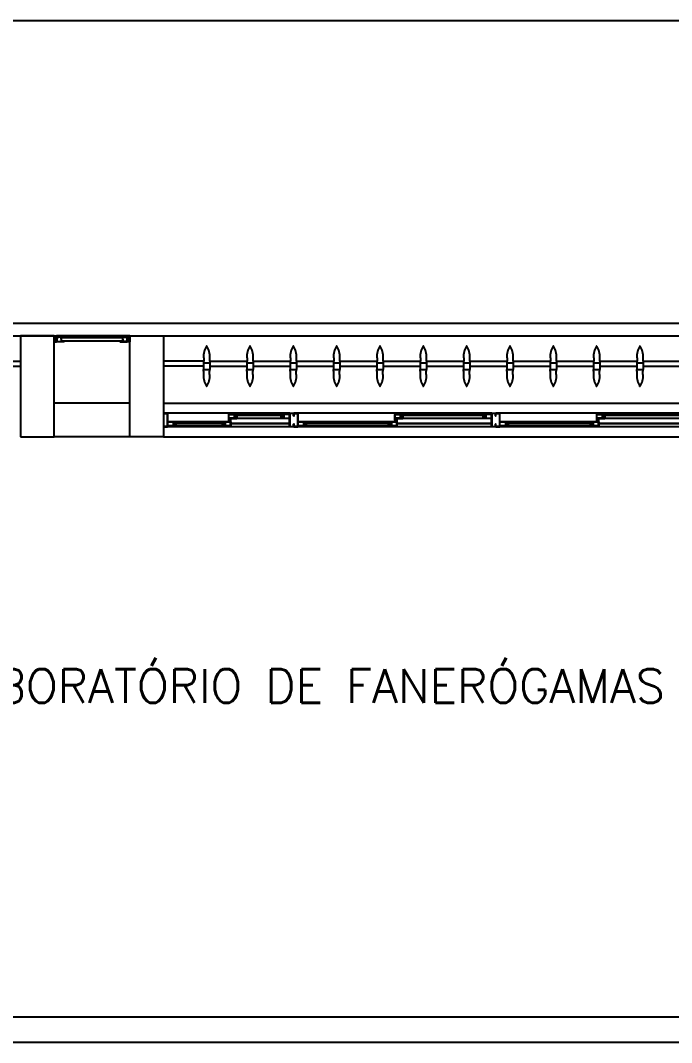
# Model space of a CAD drawing. Header units: millimetres. Extents: x 2686 to 2939, y 1294 to 1441.
# Drawn here: x 2827.47 to 2831.34, y 1344.37 to 1350.45 of the extents above; entities that cross this region are included whole.
import ezdxf

# ---------------------------------------------------------------- set-up
doc = ezdxf.new("R2010")
doc.units = ezdxf.units.MM
for name, color, linetype in [('AR-ALV', 2, 'Continuous'), ('AR-BRISES', 1, 'Continuous'), ('AR-CALÇADA', 1, 'Continuous'), ('AR-ESQ', 1, 'Continuous'), ('AR-ESTC', 3, 'Continuous'), ('AR-PEITORIL', 1, 'Continuous'), ('BR-PAINEL', 1, 'Continuous'), ('BR-SUPORTE', 1, 'Continuous'), ('DT-ESQ-BAGUETE-C', 1, 'Continuous'), ('DT-ESQ-BAGUETE-V', 1, 'Continuous'), ('DT-ESQ-CHAPA DOBRADA-V', 1, 'Continuous'), ('DT-ESQ-PERFIL CADEIRA-C', 2, 'Continuous'), ('DT-ESQ-PERFIL CADEIRA-V', 2, 'Continuous'), ('DT-ESQ-PERFIL U SIMPLES-C', 2, 'Continuous'), ('DT-ESQ-PERFIL U-C', 2, 'Continuous'), ('DT-ESQ-PERFIL U-V', 1, 'Continuous'), ('DT-ESQ-VENEZIANA-C', 1, 'Continuous'), ('DT-ESQ-VENEZIANA-V', 1, 'Continuous'), ('DT-ESQ-VIDRO-C', 2, 'Continuous'), ('DT-TXTMOD', 1, 'Continuous'), ('ibio', 2, 'Continuous'), ('TEXTO', 2, 'Continuous')]:
    doc.layers.add(name, color=color, linetype=linetype)
doc.styles.add('S10', font='simplex.shx', dxfattribs={"height": 0.1})
doc.styles.add('UNB-100', font='simplex.shx', dxfattribs={"height": 0.2})

# ---------------------------------------------------------------- blocks, each defined once
blk = doc.blocks.new('EF40-P')
at = {"layer": 'DT-ESQ-BAGUETE-C', "ltscale": 0.1}
for points in [[(2.5265, -0.125), (2.54, -0.125), (2.54, -0.1235), (2.527, -0.1235, -0.414214), (2.5265, -0.123), (2.5265, -0.112, -0.414214), (2.527, -0.1115), (2.54, -0.1115), (2.54, -0.11), (2.5265, -0.11, 0.414214), (2.525, -0.1115), (2.525, -0.1235, 0.414214)], [(2.61, -0.08), (2.5965, -0.08), (2.5965, -0.0785), (2.6095, -0.0785, 0.414214), (2.61, -0.078), (2.61, -0.067, 0.414214), (2.6095, -0.0665), (2.5965, -0.0665), (2.5965, -0.065), (2.61, -0.065, -0.414214), (2.6115, -0.0665), (2.6115, -0.0785, -0.414214)], [(3.1015, -0.08), (3.115, -0.08), (3.115, -0.0785), (3.102, -0.0785, -0.414214), (3.1015, -0.078), (3.1015, -0.067, -0.414214), (3.102, -0.0665), (3.115, -0.0665), (3.115, -0.065), (3.1015, -0.065, 0.414214), (3.1, -0.0665), (3.1, -0.0785, 0.414214)], [(3.2485, -0.125), (3.235, -0.125), (3.235, -0.1235), (3.248, -0.1235, 0.414214), (3.2485, -0.123), (3.2485, -0.112, 0.414214), (3.248, -0.1115), (3.235, -0.1115), (3.235, -0.11), (3.2485, -0.11, -0.414214), (3.25, -0.1115), (3.25, -0.1235, -0.414214)], [(3.7265, -0.125), (3.74, -0.125), (3.74, -0.1235), (3.727, -0.1235, -0.414214), (3.7265, -0.123), (3.7265, -0.112, -0.414214), (3.727, -0.1115), (3.74, -0.1115), (3.74, -0.11), (3.7265, -0.11, 0.414214), (3.725, -0.1115), (3.725, -0.1235, 0.414214)], [(3.81, -0.08), (3.7965, -0.08), (3.7965, -0.0785), (3.8095, -0.0785, 0.414214), (3.81, -0.078), (3.81, -0.067, 0.414214), (3.8095, -0.0665), (3.7965, -0.0665), (3.7965, -0.065), (3.81, -0.065, -0.414214), (3.8115, -0.0665), (3.8115, -0.0785, -0.414214)], [(4.3015, -0.08), (4.315, -0.08), (4.315, -0.0785), (4.302, -0.0785, -0.414214), (4.3015, -0.078), (4.3015, -0.067, -0.414214), (4.302, -0.0665), (4.315, -0.0665), (4.315, -0.065), (4.3015, -0.065, 0.414214), (4.3, -0.0665), (4.3, -0.0785, 0.414214)], [(4.4485, -0.125), (4.435, -0.125), (4.435, -0.1235), (4.448, -0.1235, 0.414214), (4.4485, -0.123), (4.4485, -0.112, 0.414214), (4.448, -0.1115), (4.435, -0.1115), (4.435, -0.11), (4.4485, -0.11, -0.414214), (4.45, -0.1115), (4.45, -0.1235, -0.414214)], [(4.714, -0.125), (4.7275, -0.125), (4.7275, -0.1235), (4.7145, -0.1235, -0.414214), (4.714, -0.123), (4.714, -0.112, -0.414214), (4.7145, -0.1115), (4.7275, -0.1115), (4.7275, -0.11), (4.714, -0.11, 0.414214), (4.7125, -0.1115), (4.7125, -0.1235, 0.414214)], [(4.7975, -0.08), (4.784, -0.08), (4.784, -0.0785), (4.797, -0.0785, 0.414214), (4.7975, -0.078), (4.7975, -0.067, 0.414214), (4.797, -0.0665), (4.784, -0.0665), (4.784, -0.065), (4.7975, -0.065, -0.414214), (4.799, -0.0665), (4.799, -0.0785, -0.414214)], [(5.0765, -0.08), (5.09, -0.08), (5.09, -0.0785), (5.077, -0.0785, -0.414214), (5.0765, -0.078), (5.0765, -0.067, -0.414214), (5.077, -0.0665), (5.09, -0.0665), (5.09, -0.065), (5.0765, -0.065, 0.414214), (5.075, -0.0665), (5.075, -0.0785, 0.414214)]]:
    blk.add_lwpolyline(points, format="xyb", close=True, dxfattribs=at)
at = {"layer": 'DT-ESQ-BAGUETE-V', "ltscale": 0.1}
for p, q in [((2.0485, -0.11), (2.5265, -0.11)), ((2.61, -0.065), (3.1015, -0.065)), ((3.2485, -0.11), (3.7265, -0.11)), ((3.81, -0.065), (4.3015, -0.065)), ((4.4485, -0.11), (4.714, -0.11)), ((4.7975, -0.065), (5.0765, -0.065))]:
    blk.add_line(p, q, dxfattribs=at)
at = {"layer": 'DT-ESQ-CHAPA DOBRADA-V', "ltscale": 0.1}
for p, q in [((2, -0.077), (2.5615, -0.077)), ((2, -0.08), (2.5615, -0.08)), ((3.2, -0.077), (3.7615, -0.077)), ((3.2, -0.08), (3.7615, -0.08)), ((4.4, -0.077), (4.749, -0.077)), ((4.4, -0.08), (4.749, -0.08))]:
    blk.add_line(p, q, dxfattribs=at)
at = {"layer": 'DT-ESQ-PERFIL CADEIRA-C', "ltscale": 0.1}
for p, q in [((2.5635, -0.0885), (2.61, -0.0885)), ((3.15, -0.0885), (3.1015, -0.0885)), ((3.7635, -0.0885), (3.81, -0.0885)), ((4.35, -0.0885), (4.3015, -0.0885)), ((4.751, -0.0885), (4.7975, -0.0885)), ((5.125, -0.0885), (5.0765, -0.0885)), ((2.573, -0.1335), (2.5265, -0.1335)), ((3.2, -0.1335), (3.2485, -0.1335)), ((3.773, -0.1335), (3.7265, -0.1335)), ((4.4, -0.1335), (4.4485, -0.1335)), ((4.7605, -0.1335), (4.714, -0.1335))]:
    blk.add_line(p, q, dxfattribs=at)
for points in [[(2.5265, -0.132, 1), (2.5265, -0.135), (2.573, -0.135, 0.414214), (2.575, -0.133), (2.575, -0.112, 0.414214), (2.573, -0.11), (2.5415, -0.11, 0.414214), (2.54, -0.1115), (2.54, -0.132)], [(2.54, -0.1335, 0.198913), (2.5411, -0.1331, 0.198913), (2.5415, -0.132), (2.5415, -0.112, -0.414214), (2.542, -0.1115), (2.573, -0.1115, -0.414214), (2.5735, -0.112), (2.5735, -0.133, -0.414214), (2.573, -0.1335)], [(2.61, -0.087, -1), (2.61, -0.09), (2.5635, -0.09, -0.414214), (2.5615, -0.088), (2.5615, -0.067, -0.414214), (2.5635, -0.065), (2.595, -0.065, -0.414214), (2.5965, -0.0665), (2.5965, -0.087)], [(2.5965, -0.0885, -0.198913), (2.5954, -0.0881, -0.198913), (2.595, -0.087), (2.595, -0.067, 0.414214), (2.5945, -0.0665), (2.5635, -0.0665, 0.414214), (2.563, -0.067), (2.563, -0.088, 0.414214), (2.5635, -0.0885)], [(3.1015, -0.09), (3.15, -0.09), (3.15, -0.0885), (3.115, -0.0885, 0.198912), (3.1161, -0.0881, 0.198913), (3.1165, -0.087), (3.1165, -0.067, -0.414214), (3.117, -0.0665), (3.15, -0.0665), (3.15, -0.065), (3.1165, -0.065, 0.414214), (3.115, -0.0665), (3.115, -0.0785), (3.115, -0.08), (3.115, -0.087), (3.1015, -0.087, 1)], [(3.2485, -0.135), (3.2, -0.135), (3.2, -0.1335), (3.235, -0.1335, -0.198912), (3.2339, -0.1331, -0.198913), (3.2335, -0.132), (3.2335, -0.112, 0.414214), (3.233, -0.1115), (3.2, -0.1115), (3.2, -0.11), (3.2335, -0.11, -0.414214), (3.235, -0.1115), (3.235, -0.1235), (3.235, -0.125), (3.235, -0.132), (3.2485, -0.132, -1)], [(3.7265, -0.132, 1), (3.7265, -0.135), (3.773, -0.135, 0.414214), (3.775, -0.133), (3.775, -0.112, 0.414214), (3.773, -0.11), (3.7415, -0.11, 0.414214), (3.74, -0.1115), (3.74, -0.132)], [(3.74, -0.1335, 0.198913), (3.7411, -0.1331, 0.198913), (3.7415, -0.132), (3.7415, -0.112, -0.414214), (3.742, -0.1115), (3.773, -0.1115, -0.414214), (3.7735, -0.112), (3.7735, -0.133, -0.414214), (3.773, -0.1335)], [(3.81, -0.087, -1), (3.81, -0.09), (3.7635, -0.09, -0.414214), (3.7615, -0.088), (3.7615, -0.067, -0.414214), (3.7635, -0.065), (3.795, -0.065, -0.414214), (3.7965, -0.0665), (3.7965, -0.087)], [(3.7965, -0.0885, -0.198913), (3.7954, -0.0881, -0.198913), (3.795, -0.087), (3.795, -0.067, 0.414214), (3.7945, -0.0665), (3.7635, -0.0665, 0.414214), (3.763, -0.067), (3.763, -0.088, 0.414214), (3.7635, -0.0885)], [(4.3015, -0.09), (4.35, -0.09), (4.35, -0.0885), (4.315, -0.0885, 0.198912), (4.3161, -0.0881, 0.198913), (4.3165, -0.087), (4.3165, -0.067, -0.414214), (4.317, -0.0665), (4.35, -0.0665), (4.35, -0.065), (4.3165, -0.065, 0.414214), (4.315, -0.0665), (4.315, -0.0785), (4.315, -0.08), (4.315, -0.087), (4.3015, -0.087, 1)], [(4.4485, -0.135), (4.4, -0.135), (4.4, -0.1335), (4.435, -0.1335, -0.198912), (4.4339, -0.1331, -0.198913), (4.4335, -0.132), (4.4335, -0.112, 0.414214), (4.433, -0.1115), (4.4, -0.1115), (4.4, -0.11), (4.4335, -0.11, -0.414214), (4.435, -0.1115), (4.435, -0.1235), (4.435, -0.125), (4.435, -0.132), (4.4485, -0.132, -1)], [(4.714, -0.132, 1), (4.714, -0.135), (4.7605, -0.135, 0.414214), (4.7625, -0.133), (4.7625, -0.112, 0.414214), (4.7605, -0.11), (4.729, -0.11, 0.414214), (4.7275, -0.1115), (4.7275, -0.132)], [(4.7275, -0.1335, 0.198913), (4.7286, -0.1331, 0.198913), (4.729, -0.132), (4.729, -0.112, -0.414214), (4.7295, -0.1115), (4.7605, -0.1115, -0.414214), (4.761, -0.112), (4.761, -0.133, -0.414214), (4.7605, -0.1335)], [(4.7975, -0.087, -1), (4.7975, -0.09), (4.751, -0.09, -0.414214), (4.749, -0.088), (4.749, -0.067, -0.414214), (4.751, -0.065), (4.7825, -0.065, -0.414214), (4.784, -0.0665), (4.784, -0.087)], [(4.784, -0.0885, -0.198913), (4.7829, -0.0881, -0.198913), (4.7825, -0.087), (4.7825, -0.067, 0.414214), (4.782, -0.0665), (4.751, -0.0665, 0.414214), (4.7505, -0.067), (4.7505, -0.088, 0.414214), (4.751, -0.0885)], [(5.0765, -0.09), (5.125, -0.09), (5.125, -0.0885), (5.09, -0.0885, 0.198912), (5.0911, -0.0881, 0.198913), (5.0915, -0.087), (5.0915, -0.067, -0.414214), (5.092, -0.0665), (5.125, -0.0665), (5.125, -0.065), (5.0915, -0.065, 0.414214), (5.09, -0.0665), (5.09, -0.0785), (5.09, -0.08), (5.09, -0.087), (5.0765, -0.087, 1)]]:
    blk.add_lwpolyline(points, format="xyb", close=True, dxfattribs=at)
at = {"layer": 'DT-ESQ-PERFIL CADEIRA-V', "ltscale": 0.1}
for p, q in [((2.595, -0.09), (3.1015, -0.09)), ((3.795, -0.09), (4.3015, -0.09)), ((4.7825, -0.09), (5.0765, -0.09)), ((2.0485, -0.135), (2.5265, -0.135)), ((3.2485, -0.135), (3.7265, -0.135)), ((4.4485, -0.135), (4.714, -0.135))]:
    blk.add_line(p, q, dxfattribs=at)
at = {"layer": 'DT-ESQ-PERFIL U SIMPLES-C', "ltscale": 0.1}
for points in [[(2.5635, -0.102), (2.5715, -0.102), (2.5715, -0.1005), (2.5635, -0.1005, -0.414214), (2.563, -0.1), (2.563, -0.092, -0.414214), (2.5635, -0.0915), (2.5715, -0.0915), (2.5715, -0.09), (2.5635, -0.09, 0.414214), (2.5615, -0.092), (2.5615, -0.1, 0.414214)], [(2.573, -0.098), (2.565, -0.098), (2.565, -0.0995), (2.573, -0.0995, -0.414214), (2.5735, -0.1), (2.5735, -0.108, -0.414214), (2.573, -0.1085), (2.565, -0.1085), (2.565, -0.11), (2.573, -0.11, 0.414214), (2.575, -0.108), (2.575, -0.1, 0.414214)], [(3.7635, -0.102), (3.7715, -0.102), (3.7715, -0.1005), (3.7635, -0.1005, -0.414214), (3.763, -0.1), (3.763, -0.092, -0.414214), (3.7635, -0.0915), (3.7715, -0.0915), (3.7715, -0.09), (3.7635, -0.09, 0.414214), (3.7615, -0.092), (3.7615, -0.1, 0.414214)], [(3.773, -0.098), (3.765, -0.098), (3.765, -0.0995), (3.773, -0.0995, -0.414214), (3.7735, -0.1), (3.7735, -0.108, -0.414214), (3.773, -0.1085), (3.765, -0.1085), (3.765, -0.11), (3.773, -0.11, 0.414214), (3.775, -0.108), (3.775, -0.1, 0.414214)], [(4.751, -0.102), (4.759, -0.102), (4.759, -0.1005), (4.751, -0.1005, -0.414214), (4.7505, -0.1), (4.7505, -0.092, -0.414214), (4.751, -0.0915), (4.759, -0.0915), (4.759, -0.09), (4.751, -0.09, 0.414214), (4.749, -0.092), (4.749, -0.1, 0.414214)], [(4.7605, -0.098), (4.7525, -0.098), (4.7525, -0.0995), (4.7605, -0.0995, -0.414214), (4.761, -0.1), (4.761, -0.108, -0.414214), (4.7605, -0.1085), (4.7525, -0.1085), (4.7525, -0.11), (4.7605, -0.11, 0.414214), (4.7625, -0.108), (4.7625, -0.1, 0.414214)]]:
    blk.add_lwpolyline(points, format="xyb", close=True, dxfattribs=at)
at = {"layer": 'DT-ESQ-PERFIL U-C', "ltscale": 0.1}
for points in [[(3.175, -0.0615, 0.414214), (3.1735, -0.06), (3.1515, -0.06, 0.414214), (3.15, -0.0615), (3.15, -0.1385, 0.414214), (3.1515, -0.14), (3.1735, -0.14, 0.414214), (3.175, -0.1385), (3.175, -0.125), (3.1735, -0.125), (3.1735, -0.138, -0.414214), (3.173, -0.1385), (3.152, -0.1385, -0.414214), (3.1515, -0.138), (3.1515, -0.062, -0.414214), (3.152, -0.0615), (3.173, -0.0615, -0.414214), (3.1735, -0.062), (3.1735, -0.075), (3.175, -0.075)], [(3.175, -0.0615, -0.414214), (3.1765, -0.06), (3.1985, -0.06, -0.414214), (3.2, -0.0615), (3.2, -0.1385, -0.414214), (3.1985, -0.14), (3.1765, -0.14, -0.414214), (3.175, -0.1385), (3.175, -0.125), (3.1765, -0.125), (3.1765, -0.138, 0.414214), (3.177, -0.1385), (3.198, -0.1385, 0.414214), (3.1985, -0.138), (3.1985, -0.062, 0.414214), (3.198, -0.0615), (3.177, -0.0615, 0.414214), (3.1765, -0.062), (3.1765, -0.075), (3.175, -0.075)], [(4.375, -0.0615, 0.414214), (4.3735, -0.06), (4.3515, -0.06, 0.414214), (4.35, -0.0615), (4.35, -0.1385, 0.414214), (4.3515, -0.14), (4.3735, -0.14, 0.414214), (4.375, -0.1385), (4.375, -0.125), (4.3735, -0.125), (4.3735, -0.138, -0.414214), (4.373, -0.1385), (4.352, -0.1385, -0.414214), (4.3515, -0.138), (4.3515, -0.062, -0.414214), (4.352, -0.0615), (4.373, -0.0615, -0.414214), (4.3735, -0.062), (4.3735, -0.075), (4.375, -0.075)], [(4.375, -0.0615, -0.414214), (4.3765, -0.06), (4.3985, -0.06, -0.414214), (4.4, -0.0615), (4.4, -0.1385, -0.414214), (4.3985, -0.14), (4.3765, -0.14, -0.414214), (4.375, -0.1385), (4.375, -0.125), (4.3765, -0.125), (4.3765, -0.138, 0.414214), (4.377, -0.1385), (4.398, -0.1385, 0.414214), (4.3985, -0.138), (4.3985, -0.062, 0.414214), (4.398, -0.0615), (4.377, -0.0615, 0.414214), (4.3765, -0.062), (4.3765, -0.075), (4.375, -0.075)], [(5.15, -0.0615, 0.414214), (5.1485, -0.06), (5.1265, -0.06, 0.414214), (5.125, -0.0615), (5.125, -0.1385, 0.414214), (5.1265, -0.14), (5.1485, -0.14, 0.414214), (5.15, -0.1385), (5.15, -0.125), (5.1485, -0.125), (5.1485, -0.138, -0.414214), (5.148, -0.1385), (5.127, -0.1385, -0.414214), (5.1265, -0.138), (5.1265, -0.062, -0.414214), (5.127, -0.0615), (5.148, -0.0615, -0.414214), (5.1485, -0.062), (5.1485, -0.075), (5.15, -0.075)]]:
    blk.add_lwpolyline(points, format="xyb", close=True, dxfattribs=at)
at = {"layer": 'DT-ESQ-PERFIL U-V', "ltscale": 0.1}
for p, q in [((1.9985, -0.06), (3.1515, -0.06)), ((3.1985, -0.06), (4.3515, -0.06)), ((4.3985, -0.06), (5.1265, -0.06)), ((1.9985, -0.14), (3.1515, -0.14)), ((3.1985, -0.14), (4.3515, -0.14)), ((4.3985, -0.14), (5.1265, -0.14))]:
    blk.add_line(p, q, dxfattribs=at)
at = {"layer": 'DT-ESQ-VIDRO-C', "ltscale": 0.1}
for points in [[(3.1125, -0.085), (3.1125, -0.082), (2.599, -0.082), (2.599, -0.085)], [(4.3125, -0.085), (4.3125, -0.082), (3.799, -0.082), (3.799, -0.085)], [(5.0875, -0.085), (5.0875, -0.082), (4.7865, -0.082), (4.7865, -0.085)], [(2.038, -0.13), (2.038, -0.127), (2.537, -0.127), (2.537, -0.13)], [(3.238, -0.13), (3.238, -0.127), (3.737, -0.127), (3.737, -0.13)], [(4.438, -0.13), (4.438, -0.127), (4.7245, -0.127), (4.7245, -0.13)]]:
    blk.add_lwpolyline(points, close=True, dxfattribs=at)
at = {"layer": 'DT-TXTMOD', "ltscale": 0.1, "style": 'S10', "flags": 3}
for tag, p in [('M01', (0.025, -0.28)), ('M02', (0.3253, -0.28)), ('M03', (0.627, -0.28)), ('M04', (0.9288, -0.28)), ('M05', (1.2306, -0.28)), ('M06', (1.5323, -0.28)), ('M07', (1.8341, -0.28)), ('M08', (2.1359, -0.28)), ('M09', (2.4376, -0.28)), ('M10', (2.7394, -0.28)), ('M11', (3.0412, -0.28)), ('M12', (3.3429, -0.28)), ('M13', (3.6447, -0.28)), ('M14', (3.9464, -0.28)), ('M15', (4.2482, -0.28)), ('M16', (4.55, -0.28)), ('M17', (4.8517, -0.28))]:
    blk.add_attdef(tag, p, '', height=0.1, dxfattribs=at)
blk = doc.blocks.new('BR-MODULO8')
at = {"layer": 'BR-PAINEL'}
for p, q in [((-4.9117, 0.27), (-4.9092, 0.27)), ((-4.9117, 0.25), (-4.9117, 0.24)), ((-4.9117, 0.25), (-4.9092, 0.25)), ((-4.9092, 0.27), (-4.9092, 0.25)), ((-4.8758, 0.27), (-4.8758, 0.25)), ((-4.8733, 0.27), (-4.8758, 0.27)), ((-4.8733, 0.25), (-4.8758, 0.25)), ((-4.8733, 0.25), (-4.8733, 0.24)), ((-4.6542, 0.27), (-4.6517, 0.27)), ((-4.6542, 0.25), (-4.6542, 0.24)), ((-4.6542, 0.25), (-4.6517, 0.25)), ((-4.6517, 0.27), (-4.6517, 0.25)), ((-4.6183, 0.27), (-4.6183, 0.25)), ((-4.6158, 0.27), (-4.6183, 0.27)), ((-4.6158, 0.25), (-4.6183, 0.25)), ((-4.6158, 0.25), (-4.6158, 0.24)), ((-4.3967, 0.27), (-4.3942, 0.27)), ((-4.3967, 0.25), (-4.3967, 0.24)), ((-4.3967, 0.25), (-4.3942, 0.25)), ((-4.3942, 0.27), (-4.3942, 0.25)), ((-4.3608, 0.27), (-4.3608, 0.25)), ((-4.3583, 0.27), (-4.3608, 0.27)), ((-4.3583, 0.25), (-4.3608, 0.25)), ((-4.3583, 0.25), (-4.3583, 0.24)), ((-4.1392, 0.27), (-4.1367, 0.27)), ((-4.1392, 0.25), (-4.1392, 0.24)), ((-4.1392, 0.25), (-4.1367, 0.25)), ((-4.1367, 0.27), (-4.1367, 0.25)), ((-4.1033, 0.27), (-4.1033, 0.25)), ((-4.1008, 0.27), (-4.1033, 0.27)), ((-4.1008, 0.25), (-4.1033, 0.25)), ((-4.1008, 0.25), (-4.1008, 0.24)), ((-3.8817, 0.27), (-3.8792, 0.27)), ((-3.8817, 0.25), (-3.8817, 0.24)), ((-3.8817, 0.25), (-3.8792, 0.25)), ((-3.8792, 0.27), (-3.8792, 0.25)), ((-3.8458, 0.27), (-3.8458, 0.25)), ((-3.8433, 0.27), (-3.8458, 0.27)), ((-3.8433, 0.25), (-3.8458, 0.25)), ((-3.8433, 0.25), (-3.8433, 0.24)), ((-3.6242, 0.27), (-3.6217, 0.27)), ((-3.6242, 0.25), (-3.6242, 0.24)), ((-3.6242, 0.25), (-3.6217, 0.25)), ((-3.6217, 0.27), (-3.6217, 0.25)), ((-3.5883, 0.27), (-3.5883, 0.25)), ((-3.5858, 0.27), (-3.5883, 0.27)), ((-3.5858, 0.25), (-3.5883, 0.25)), ((-3.5858, 0.25), (-3.5858, 0.24)), ((-3.3667, 0.27), (-3.3642, 0.27)), ((-3.3667, 0.25), (-3.3667, 0.24)), ((-3.3667, 0.25), (-3.3642, 0.25)), ((-3.3642, 0.27), (-3.3642, 0.25)), ((-3.3308, 0.27), (-3.3308, 0.25)), ((-3.3283, 0.27), (-3.3308, 0.27)), ((-3.3283, 0.25), (-3.3308, 0.25)), ((-3.3283, 0.25), (-3.3283, 0.24)), ((-3.1092, 0.27), (-3.1067, 0.27)), ((-3.1092, 0.25), (-3.1092, 0.24)), ((-3.1092, 0.25), (-3.1067, 0.25)), ((-3.1067, 0.27), (-3.1067, 0.25)), ((-3.0733, 0.27), (-3.0733, 0.25)), ((-3.0708, 0.27), (-3.0733, 0.27)), ((-3.0708, 0.25), (-3.0733, 0.25)), ((-3.0708, 0.25), (-3.0708, 0.24)), ((-2.8517, 0.27), (-2.8492, 0.27)), ((-2.8517, 0.25), (-2.8517, 0.24)), ((-2.8517, 0.25), (-2.8492, 0.25)), ((-2.8492, 0.27), (-2.8492, 0.25)), ((-2.8158, 0.27), (-2.8158, 0.25)), ((-2.8133, 0.27), (-2.8158, 0.27)), ((-2.8133, 0.25), (-2.8158, 0.25)), ((-2.8133, 0.25), (-2.8133, 0.24)), ((-2.5942, 0.27), (-2.5917, 0.27)), ((-2.5942, 0.25), (-2.5942, 0.24)), ((-2.5942, 0.25), (-2.5917, 0.25)), ((-2.5917, 0.27), (-2.5917, 0.25)), ((-2.5583, 0.27), (-2.5583, 0.25)), ((-2.5558, 0.27), (-2.5583, 0.27)), ((-2.5558, 0.25), (-2.5583, 0.25)), ((-2.5558, 0.25), (-2.5558, 0.24)), ((-2.3367, 0.27), (-2.3342, 0.27)), ((-2.3367, 0.25), (-2.3367, 0.24)), ((-2.3367, 0.25), (-2.3342, 0.25)), ((-2.3342, 0.27), (-2.3342, 0.25)), ((-2.3008, 0.27), (-2.3008, 0.25)), ((-2.2983, 0.27), (-2.3008, 0.27)), ((-2.2983, 0.25), (-2.3008, 0.25)), ((-2.2983, 0.25), (-2.2983, 0.24)), ((-4.9117, 0.24), (-4.8733, 0.24)), ((-4.9117, 0.24), (-4.9117, 0.2)), ((-4.9117, 0.2), (-4.8733, 0.2)), ((-4.9117, 0.19), (-4.9117, 0.2)), ((-4.9117, 0.19), (-4.9092, 0.19)), ((-4.9092, 0.17), (-4.9092, 0.19)), ((-4.8733, 0.19), (-4.8758, 0.19)), ((-4.8758, 0.17), (-4.8758, 0.19)), ((-4.8733, 0.24), (-4.8733, 0.2)), ((-4.8733, 0.19), (-4.8733, 0.2)), ((-4.6542, 0.24), (-4.6158, 0.24)), ((-4.6542, 0.24), (-4.6542, 0.2)), ((-4.6542, 0.2), (-4.6158, 0.2)), ((-4.6542, 0.19), (-4.6542, 0.2)), ((-4.6542, 0.19), (-4.6517, 0.19)), ((-4.6517, 0.17), (-4.6517, 0.19)), ((-4.6158, 0.19), (-4.6183, 0.19)), ((-4.6183, 0.17), (-4.6183, 0.19)), ((-4.6158, 0.24), (-4.6158, 0.2)), ((-4.6158, 0.19), (-4.6158, 0.2)), ((-4.3967, 0.24), (-4.3583, 0.24)), ((-4.3967, 0.24), (-4.3967, 0.2)), ((-4.3967, 0.2), (-4.3583, 0.2)), ((-4.3967, 0.19), (-4.3967, 0.2)), ((-4.3967, 0.19), (-4.3942, 0.19)), ((-4.3942, 0.17), (-4.3942, 0.19)), ((-4.3583, 0.19), (-4.3608, 0.19)), ((-4.3608, 0.17), (-4.3608, 0.19)), ((-4.3583, 0.24), (-4.3583, 0.2)), ((-4.3583, 0.19), (-4.3583, 0.2)), ((-4.1392, 0.24), (-4.1008, 0.24)), ((-4.1392, 0.24), (-4.1392, 0.2)), ((-4.1392, 0.2), (-4.1008, 0.2)), ((-4.1392, 0.19), (-4.1392, 0.2)), ((-4.1392, 0.19), (-4.1367, 0.19)), ((-4.1367, 0.17), (-4.1367, 0.19)), ((-4.1008, 0.19), (-4.1033, 0.19)), ((-4.1033, 0.17), (-4.1033, 0.19)), ((-4.1008, 0.24), (-4.1008, 0.2)), ((-4.1008, 0.19), (-4.1008, 0.2)), ((-3.8817, 0.24), (-3.8433, 0.24)), ((-3.8817, 0.24), (-3.8817, 0.2)), ((-3.8817, 0.2), (-3.8433, 0.2)), ((-3.8817, 0.19), (-3.8817, 0.2)), ((-3.8817, 0.19), (-3.8792, 0.19)), ((-3.8792, 0.17), (-3.8792, 0.19)), ((-3.8433, 0.19), (-3.8458, 0.19)), ((-3.8458, 0.17), (-3.8458, 0.19)), ((-3.8433, 0.24), (-3.8433, 0.2)), ((-3.8433, 0.19), (-3.8433, 0.2)), ((-3.6242, 0.24), (-3.5858, 0.24)), ((-3.6242, 0.24), (-3.6242, 0.2)), ((-3.6242, 0.2), (-3.5858, 0.2)), ((-3.6242, 0.19), (-3.6242, 0.2)), ((-3.6242, 0.19), (-3.6217, 0.19)), ((-3.6217, 0.17), (-3.6217, 0.19)), ((-3.5858, 0.19), (-3.5883, 0.19)), ((-3.5883, 0.17), (-3.5883, 0.19)), ((-3.5858, 0.24), (-3.5858, 0.2)), ((-3.5858, 0.19), (-3.5858, 0.2)), ((-3.3667, 0.24), (-3.3283, 0.24)), ((-3.3667, 0.24), (-3.3667, 0.2)), ((-3.3667, 0.2), (-3.3283, 0.2)), ((-3.3667, 0.19), (-3.3667, 0.2)), ((-3.3667, 0.19), (-3.3642, 0.19)), ((-3.3642, 0.17), (-3.3642, 0.19)), ((-3.3283, 0.19), (-3.3308, 0.19)), ((-3.3308, 0.17), (-3.3308, 0.19)), ((-3.3283, 0.24), (-3.3283, 0.2)), ((-3.3283, 0.19), (-3.3283, 0.2)), ((-3.1092, 0.24), (-3.0708, 0.24)), ((-3.1092, 0.24), (-3.1092, 0.2)), ((-3.1092, 0.2), (-3.0708, 0.2)), ((-3.1092, 0.19), (-3.1092, 0.2)), ((-3.1092, 0.19), (-3.1067, 0.19)), ((-3.1067, 0.17), (-3.1067, 0.19)), ((-3.0708, 0.19), (-3.0733, 0.19)), ((-3.0733, 0.17), (-3.0733, 0.19)), ((-3.0708, 0.24), (-3.0708, 0.2)), ((-3.0708, 0.19), (-3.0708, 0.2)), ((-2.8517, 0.24), (-2.8133, 0.24)), ((-2.8517, 0.24), (-2.8517, 0.2)), ((-2.8517, 0.2), (-2.8133, 0.2)), ((-2.8517, 0.19), (-2.8517, 0.2)), ((-2.8517, 0.19), (-2.8492, 0.19)), ((-2.8492, 0.17), (-2.8492, 0.19)), ((-2.8133, 0.19), (-2.8158, 0.19)), ((-2.8158, 0.17), (-2.8158, 0.19)), ((-2.8133, 0.24), (-2.8133, 0.2)), ((-2.8133, 0.19), (-2.8133, 0.2)), ((-2.5942, 0.24), (-2.5558, 0.24)), ((-2.5942, 0.24), (-2.5942, 0.2)), ((-2.5942, 0.2), (-2.5558, 0.2)), ((-2.5942, 0.19), (-2.5942, 0.2)), ((-2.5942, 0.19), (-2.5917, 0.19)), ((-2.5917, 0.17), (-2.5917, 0.19)), ((-2.5558, 0.19), (-2.5583, 0.19)), ((-2.5583, 0.17), (-2.5583, 0.19)), ((-2.5558, 0.24), (-2.5558, 0.2)), ((-2.5558, 0.19), (-2.5558, 0.2)), ((-2.3367, 0.24), (-2.2983, 0.24)), ((-2.3367, 0.24), (-2.3367, 0.2)), ((-2.3367, 0.2), (-2.2983, 0.2)), ((-2.3367, 0.19), (-2.3367, 0.2)), ((-2.3367, 0.19), (-2.3342, 0.19)), ((-2.3342, 0.17), (-2.3342, 0.19)), ((-2.2983, 0.19), (-2.3008, 0.19)), ((-2.3008, 0.17), (-2.3008, 0.19)), ((-2.2983, 0.24), (-2.2983, 0.2)), ((-2.2983, 0.19), (-2.2983, 0.2)), ((-4.9117, 0.17), (-4.9092, 0.17)), ((-4.8733, 0.17), (-4.8758, 0.17)), ((-4.6542, 0.17), (-4.6517, 0.17)), ((-4.6158, 0.17), (-4.6183, 0.17)), ((-4.3967, 0.17), (-4.3942, 0.17)), ((-4.3583, 0.17), (-4.3608, 0.17)), ((-4.1392, 0.17), (-4.1367, 0.17)), ((-4.1008, 0.17), (-4.1033, 0.17)), ((-3.8817, 0.17), (-3.8792, 0.17)), ((-3.8433, 0.17), (-3.8458, 0.17)), ((-3.6242, 0.17), (-3.6217, 0.17)), ((-3.5858, 0.17), (-3.5883, 0.17)), ((-3.3667, 0.17), (-3.3642, 0.17)), ((-3.3283, 0.17), (-3.3308, 0.17)), ((-3.1092, 0.17), (-3.1067, 0.17)), ((-3.0708, 0.17), (-3.0733, 0.17)), ((-2.8517, 0.17), (-2.8492, 0.17)), ((-2.8133, 0.17), (-2.8158, 0.17)), ((-2.5942, 0.17), (-2.5917, 0.17)), ((-2.5558, 0.17), (-2.5583, 0.17)), ((-2.3367, 0.17), (-2.3342, 0.17)), ((-2.2983, 0.17), (-2.3008, 0.17))]:
    blk.add_line(p, q, dxfattribs=at)
for centre, radius, start, end in [((-4.7867, 0.2739), 0.1251, 148.47206, 181.77204), ((-4.8925, 0.3387), 0.001, 37.1012, 142.8988), ((-4.9983, 0.2739), 0.1251, 358.22796, 31.52794), ((-4.5292, 0.2739), 0.1251, 148.47206, 181.77204), ((-4.635, 0.3387), 0.001, 37.1012, 142.8988), ((-4.7408, 0.2739), 0.1251, 358.22796, 31.52794), ((-4.2717, 0.2739), 0.1251, 148.47206, 181.77204), ((-4.3775, 0.3387), 0.001, 37.1012, 142.8988), ((-4.4833, 0.2739), 0.1251, 358.22796, 31.52794), ((-4.0142, 0.2739), 0.1251, 148.47206, 181.77204), ((-4.12, 0.3387), 0.001, 37.1012, 142.8988), ((-4.2258, 0.2739), 0.1251, 358.22796, 31.52794), ((-3.7567, 0.2739), 0.1251, 148.47206, 181.77204), ((-3.8625, 0.3387), 0.001, 37.1012, 142.8988), ((-3.9683, 0.2739), 0.1251, 358.22796, 31.52794), ((-3.4992, 0.2739), 0.1251, 148.47206, 181.77204), ((-3.605, 0.3387), 0.001, 37.1012, 142.8988), ((-3.7108, 0.2739), 0.1251, 358.22796, 31.52794), ((-3.2417, 0.2739), 0.1251, 148.47206, 181.77204), ((-3.3475, 0.3387), 0.001, 37.1012, 142.8988), ((-3.4533, 0.2739), 0.1251, 358.22796, 31.52794), ((-2.9842, 0.2739), 0.1251, 148.47206, 181.77204), ((-3.09, 0.3387), 0.001, 37.1012, 142.8988), ((-3.1958, 0.2739), 0.1251, 358.22796, 31.52794), ((-2.7267, 0.2739), 0.1251, 148.47206, 181.77204), ((-2.8325, 0.3387), 0.001, 37.1012, 142.8988), ((-2.9383, 0.2739), 0.1251, 358.22796, 31.52794), ((-2.4692, 0.2739), 0.1251, 148.47206, 181.77204), ((-2.575, 0.3387), 0.001, 37.1012, 142.8988), ((-2.6808, 0.2739), 0.1251, 358.22796, 31.52794), ((-2.2117, 0.2739), 0.1251, 148.47206, 181.77204), ((-2.3175, 0.3387), 0.001, 37.1012, 142.8988), ((-2.4233, 0.2739), 0.1251, 358.22796, 31.52794), ((-4.7867, 0.1661), 0.1251, 178.22796, 211.52794), ((-4.9983, 0.1661), 0.1251, 328.47206, 1.77204), ((-4.5292, 0.1661), 0.1251, 178.22796, 211.52794), ((-4.7408, 0.1661), 0.1251, 328.47206, 1.77204), ((-4.2717, 0.1661), 0.1251, 178.22796, 211.52794), ((-4.4833, 0.1661), 0.1251, 328.47206, 1.77204), ((-4.0142, 0.1661), 0.1251, 178.22796, 211.52794), ((-4.2258, 0.1661), 0.1251, 328.47206, 1.77204), ((-3.7567, 0.1661), 0.1251, 178.22796, 211.52794), ((-3.9683, 0.1661), 0.1251, 328.47206, 1.77204), ((-3.4992, 0.1661), 0.1251, 178.22796, 211.52794), ((-3.7108, 0.1661), 0.1251, 328.47206, 1.77204), ((-3.2417, 0.1661), 0.1251, 178.22796, 211.52794), ((-3.4533, 0.1661), 0.1251, 328.47206, 1.77204), ((-2.9842, 0.1661), 0.1251, 178.22796, 211.52794), ((-3.1958, 0.1661), 0.1251, 328.47206, 1.77204), ((-2.7267, 0.1661), 0.1251, 178.22796, 211.52794), ((-2.9383, 0.1661), 0.1251, 328.47206, 1.77204), ((-2.4692, 0.1661), 0.1251, 178.22796, 211.52794), ((-2.6808, 0.1661), 0.1251, 328.47206, 1.77204), ((-2.2117, 0.1661), 0.1251, 178.22796, 211.52794), ((-2.4233, 0.1661), 0.1251, 328.47206, 1.77204), ((-4.8925, 0.1013), 0.001, 217.1012, 322.8988), ((-4.635, 0.1013), 0.001, 217.1012, 322.8988), ((-4.3775, 0.1013), 0.001, 217.1012, 322.8988), ((-4.12, 0.1013), 0.001, 217.1012, 322.8988), ((-3.8625, 0.1013), 0.001, 217.1012, 322.8988), ((-3.605, 0.1013), 0.001, 217.1012, 322.8988), ((-3.3475, 0.1013), 0.001, 217.1012, 322.8988), ((-3.09, 0.1013), 0.001, 217.1012, 322.8988), ((-2.8325, 0.1013), 0.001, 217.1012, 322.8988), ((-2.575, 0.1013), 0.001, 217.1012, 322.8988), ((-2.3175, 0.1013), 0.001, 217.1012, 322.8988)]:
    blk.add_arc(centre, radius, start, end, dxfattribs=at)
at = {"layer": 'BR-SUPORTE'}
for p, q in [((-4.9117, 0.25), (-5.15, 0.25)), ((-4.8733, 0.25), (-4.6517, 0.25)), ((-4.6158, 0.25), (-4.3942, 0.25)), ((-4.3583, 0.25), (-4.1367, 0.25)), ((-4.1008, 0.25), (-3.8792, 0.25)), ((-3.8433, 0.25), (-3.6217, 0.25)), ((-3.5858, 0.25), (-3.3642, 0.25)), ((-3.3283, 0.25), (-3.1067, 0.25)), ((-3.0708, 0.25), (-2.8492, 0.25)), ((-2.8133, 0.25), (-2.5917, 0.25)), ((-2.5558, 0.25), (-2.3342, 0.25)), ((-2.2983, 0.25), (-2.0767, 0.25)), ((-0.2383, 0.25), (0, 0.25)), ((-4.9117, 0.22), (-5.15, 0.22)), ((-4.8733, 0.22), (-4.6542, 0.22)), ((-4.6158, 0.22), (-4.3967, 0.22)), ((-4.3583, 0.22), (-4.1392, 0.22)), ((-4.1008, 0.22), (-3.8817, 0.22)), ((-3.8433, 0.22), (-3.6242, 0.22)), ((-3.5858, 0.22), (-3.3667, 0.22)), ((-3.3283, 0.22), (-3.1092, 0.22)), ((-3.0708, 0.22), (-2.8517, 0.22)), ((-2.8133, 0.22), (-2.5942, 0.22)), ((-2.5558, 0.22), (-2.3367, 0.22)), ((-2.2983, 0.22), (-2.0792, 0.22)), ((-0.2383, 0.22), (0, 0.22))]:
    blk.add_line(p, q, dxfattribs=at)
blk = doc.blocks.new('EF01C-P')
at = {"layer": 'DT-ESQ-BAGUETE-C', "ltscale": 0.1}
for points in [[(0.0015, 0.035), (0.015, 0.035), (0.015, 0.0335), (0.0015, 0.0335), (0.0015, 0.005), (0.015, 0.005), (0.015, 0.0035), (0.0015, 0.0035, -0.414214), (0, 0.005), (0, 0.0335, -0.414214)], [(0.4485, 0.035), (0.435, 0.035), (0.435, 0.0335), (0.4485, 0.0335), (0.4485, 0.005), (0.435, 0.005), (0.435, 0.0035), (0.4485, 0.0035, 0.414214), (0.45, 0.005), (0.45, 0.0335, 0.414214)]]:
    blk.add_lwpolyline(points, format="xyb", close=True, dxfattribs=at)
at = {"layer": 'DT-ESQ-PERFIL CADEIRA-C', "ltscale": 0.1}
for points in [[(0.01, 0.0015), (0.01, 0.003), (0.0015, 0.003, 1), (0.0015, 0), (0.015, 0, 0.414214), (0.0165, 0.0015), (0.0165, 0.0335), (0.043, 0.0335)], [(0.043, 0.0065), (0.018, 0.0065), (0.018, 0.0165), (0.0165, 0.0165), (0.0165, 0.0065, 0.414214), (0.018, 0.005), (0.043, 0.005), (0.0565, 0.005, 1), (0.0565, 0.008), (0.043, 0.008), (0.043, 0.02), (0.043, 0.032), (0.0565, 0.032, 1), (0.0565, 0.035), (0.043, 0.035), (0.0165, 0.035, 0.414214), (0.015, 0.0335), (0.015, 0.0015), (0.0015, 0.0015)], [(0.0415, 0.02), (0.0415, 0.032, -0.414214), (0.043, 0.0335), (0.0565, 0.0335)], [(0.0415, 0.02), (0.0415, 0.008, 0.414214), (0.043, 0.0065), (0.0565, 0.0065)], [(0.407, 0.0065), (0.432, 0.0065), (0.432, 0.0165), (0.4335, 0.0165), (0.4335, 0.0065, -0.414214), (0.432, 0.005), (0.407, 0.005), (0.3935, 0.005, -1), (0.3935, 0.008), (0.407, 0.008), (0.407, 0.02), (0.407, 0.032), (0.3935, 0.032, -1), (0.3935, 0.035), (0.407, 0.035), (0.4335, 0.035, -0.414214), (0.435, 0.0335), (0.435, 0.0015), (0.4485, 0.0015)], [(0.4085, 0.02), (0.4085, 0.032, 0.414214), (0.407, 0.0335), (0.3935, 0.0335)], [(0.4085, 0.02), (0.4085, 0.008, -0.414214), (0.407, 0.0065), (0.3935, 0.0065)], [(0.44, 0.0015), (0.44, 0.003), (0.4485, 0.003, -1), (0.4485, 0), (0.435, 0, -0.414214), (0.4335, 0.0015), (0.4335, 0.0335), (0.407, 0.0335)]]:
    blk.add_lwpolyline(points, format="xyb", dxfattribs=at)
at = {"layer": 'DT-ESQ-PERFIL CADEIRA-V', "ltscale": 0.1}
blk.add_line((0.015, 0), (0.435, 0), dxfattribs=at)
at = {"layer": 'DT-ESQ-VENEZIANA-C', "ltscale": 0.1}
for p, q in [((0.043, 0.0105), (0.407, 0.0105)), ((0.043, 0.009), (0.407, 0.009))]:
    blk.add_line(p, q, dxfattribs=at)
at = {"layer": 'DT-ESQ-VENEZIANA-V', "ltscale": 0.1}
blk.add_line((0.043, 0.031), (0.407, 0.031), dxfattribs=at)
at = {"layer": 'DT-TXTMOD', "ltscale": 0.1, "style": 'S10', "flags": 3}
blk.add_attdef('EF01C', (0.0208, -0.14), '', height=0.1, dxfattribs=at)

msp = doc.modelspace()

# ---------------------------------------------------------------- linework, layer by layer
at = {"layer": 'AR-ALV'}
for p, q in [((2828.1207, 1348.1749), (2827.6707, 1348.1749)), ((2828.1207, 1347.9749), (2827.6707, 1347.9749)), ((2835.0207, 1344.5249), (2826.5209, 1344.5249)), ((2835.2707, 1344.3749), (2826.5209, 1344.3749))]:
    msp.add_line(p, q, dxfattribs=at)
at = {"layer": 'AR-CALÇADA'}
for p, q in [((2794.3405, 1350.4499), (2871.7, 1350.4499)), ((2799.0457, 1348.6499), (2870.3207, 1348.6499))]:
    msp.add_line(p, q, dxfattribs=at)
at = {"layer": 'AR-ESTC'}
for p, q in [((2827.6707, 1348.5749), (2827.4707, 1348.5749)), ((2827.4707, 1348.5749), (2827.4707, 1347.9749)), ((2827.6707, 1347.9749), (2827.6707, 1348.5749)), ((2828.1207, 1348.5749), (2828.3207, 1348.5749)), ((2828.1207, 1347.9749), (2828.1207, 1348.5749)), ((2828.3207, 1348.5749), (2828.3207, 1347.9749)), ((2827.4707, 1347.9749), (2827.6707, 1347.9749)), ((2828.3207, 1347.9749), (2828.1207, 1347.9749))]:
    msp.add_line(p, q, dxfattribs=at)
at = {"layer": 'AR-PEITORIL'}
for p, q in [((2828.3207, 1348.1749), (2833.4707, 1348.1749)), ((2828.3207, 1347.9749), (2833.4707, 1347.9749))]:
    msp.add_line(p, q, dxfattribs=at)
at = {"layer": 'ibio'}
msp.add_line((2803.4707, 1348.5749), (2870.3207, 1348.5749), dxfattribs=at)

# ---------------------------------------------------------------- block references
at = {"layer": 'AR-BRISES'}
for p in [(2827.4707, 1348.1749), (2833.4707, 1348.1749)]:
    msp.add_blockref('BR-MODULO8', p, dxfattribs=at)
at = {"layer": 'AR-ESQ', "rotation": 180}
for name, p in [('EF01C-P', (2828.1207, 1348.5749)), ('EF40-P', (2833.4707, 1347.9749))]:
    msp.add_blockref(name, p, dxfattribs=at)

# ---------------------------------------------------------------- texts
at = {"layer": 'TEXTO', "style": 'UNB-100'}
msp.add_text('LABORATÓRIO DE FANERÓGAMAS', height=0.2, dxfattribs=at).set_placement((2827.0235, 1346.395))

doc.saveas('drawing.dxf')
